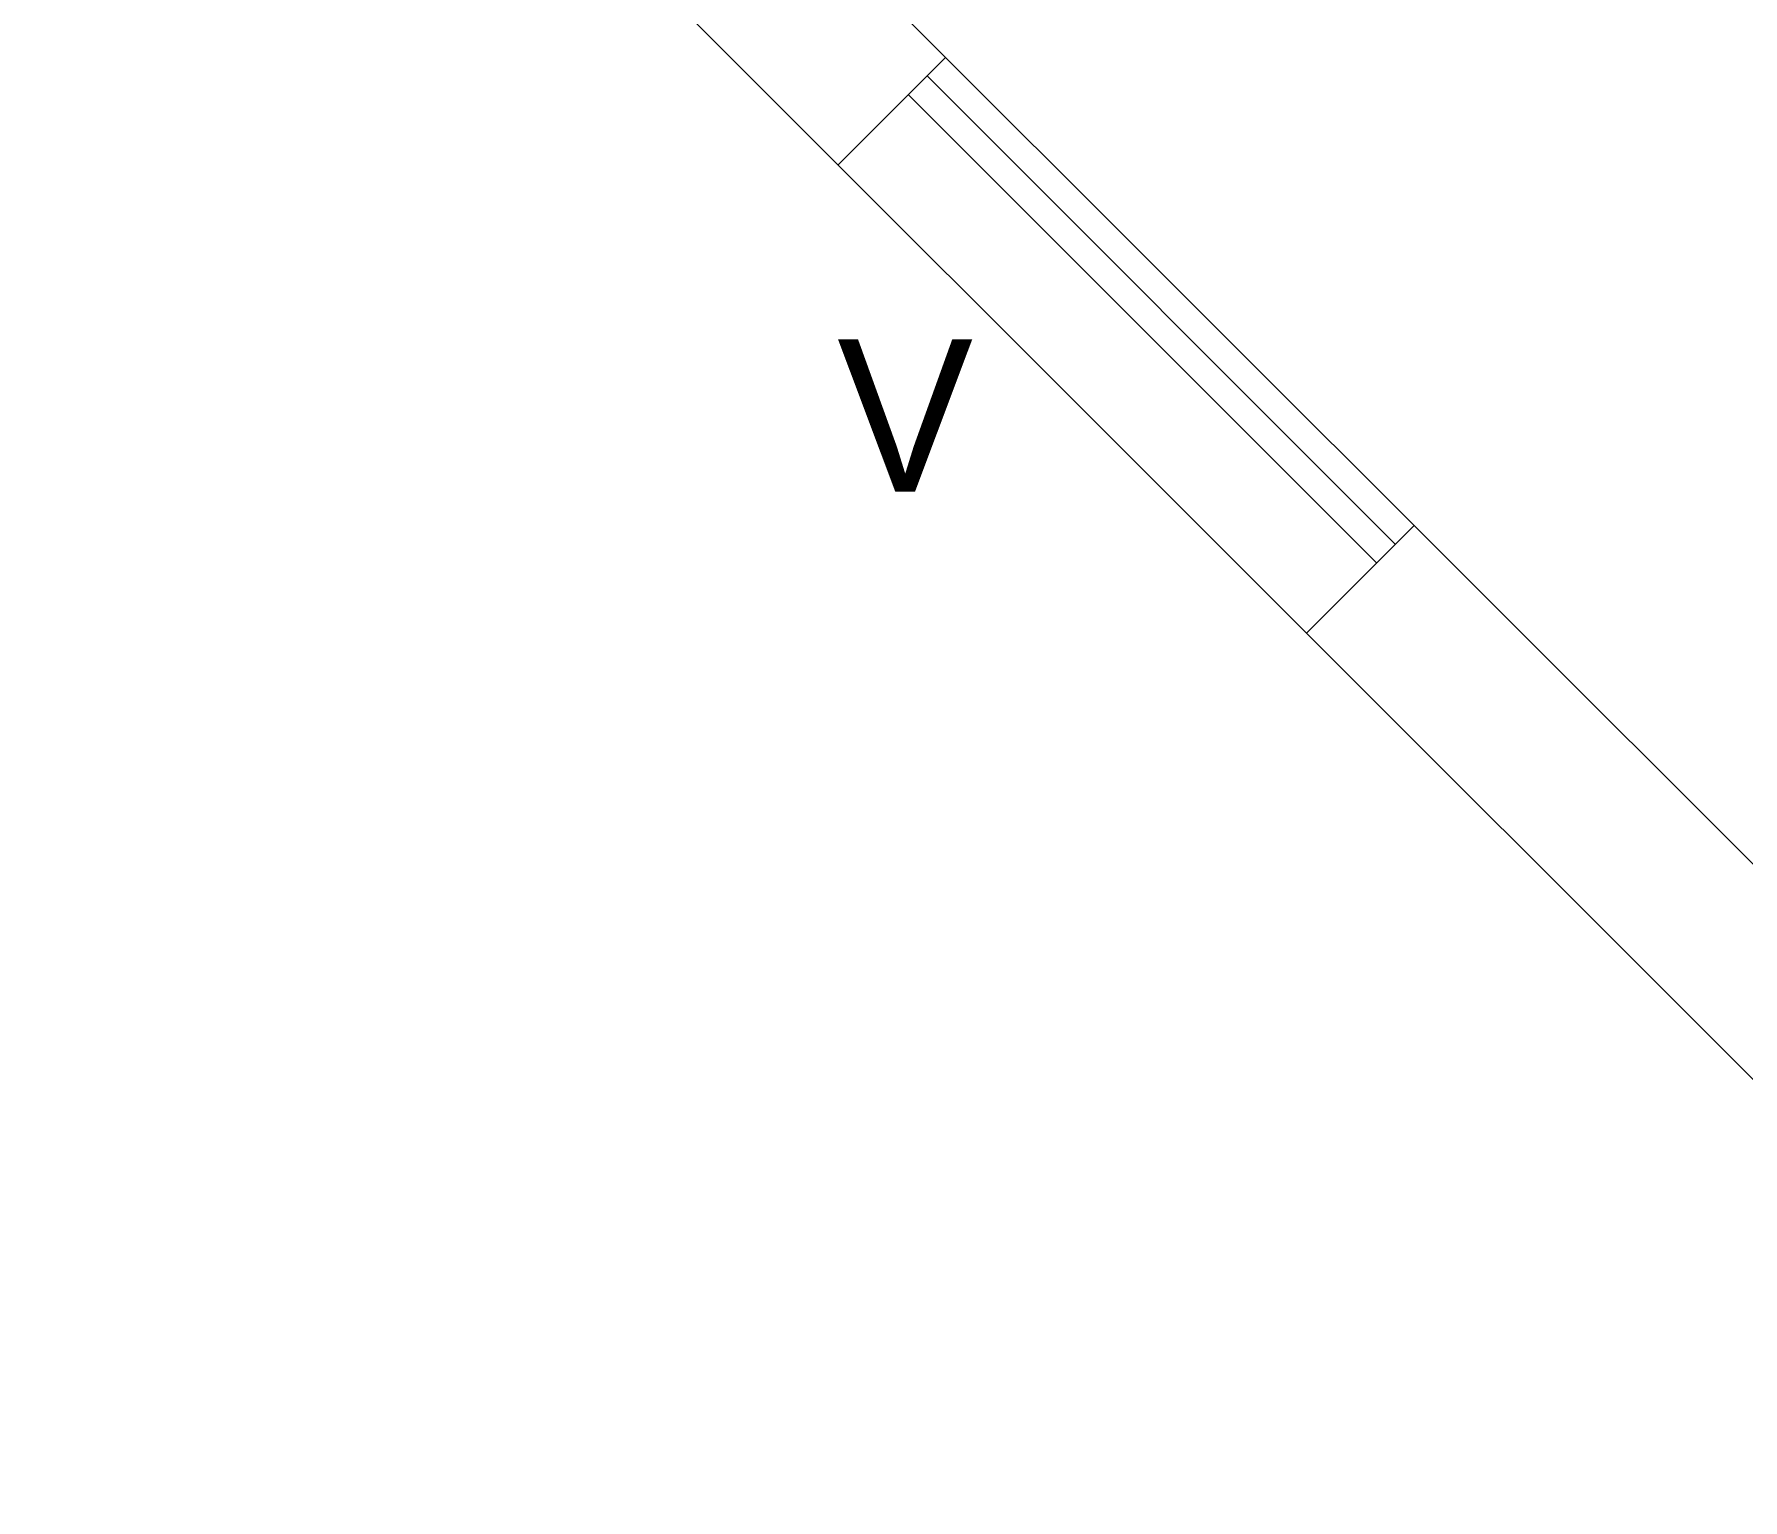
# Model space of a CAD drawing. Header units: metres. Extents: x 191982 to 427160, y -8904 to 80370.
# Drawn here: x 327170 to 329750, y 3337 to 5550 of the extents above; entities that cross this region are included whole.
import ezdxf

# ---------------------------------------------------------------- set-up
doc = ezdxf.new("R2010")
doc.units = ezdxf.units.M
doc.header["$LTSCALE"] = 700
doc.header["$MEASUREMENT"] = 0
doc.layers.add('elevations', color=22, linetype='Continuous', lineweight=9)
doc.layers.add('NEW PLANS', color=7, linetype='Continuous', lineweight=9)
doc.styles.add('RVR', font='MOD20.TTF')

msp = doc.modelspace()

# ---------------------------------------------------------------- linework, layer by layer
at = {"layer": 'elevations'}
for p, q in [((328546.35, 5515.515), (328383.716, 5352.88)), ((329253.457, 4808.408), (329090.822, 4645.773))]:
    msp.add_line(p, q, dxfattribs=at)
at = {"layer": 'NEW PLANS'}
for p, q in [((330399.904, 3661.961), (327399.904, 6661.961)), ((330399.904, 3336.692), (327169.904, 6566.692)), ((329225.173, 4780.124), (328518.066, 5487.231)), ((329196.888, 4751.839), (328489.782, 5458.946))]:
    msp.add_line(p, q, dxfattribs=at)

# ---------------------------------------------------------------- texts
at = {"layer": 'elevations', "style": 'RVR'}
msp.add_text('V', height=230, dxfattribs=at).set_placement((328382.459, 4859.078))

doc.saveas('drawing.dxf')
